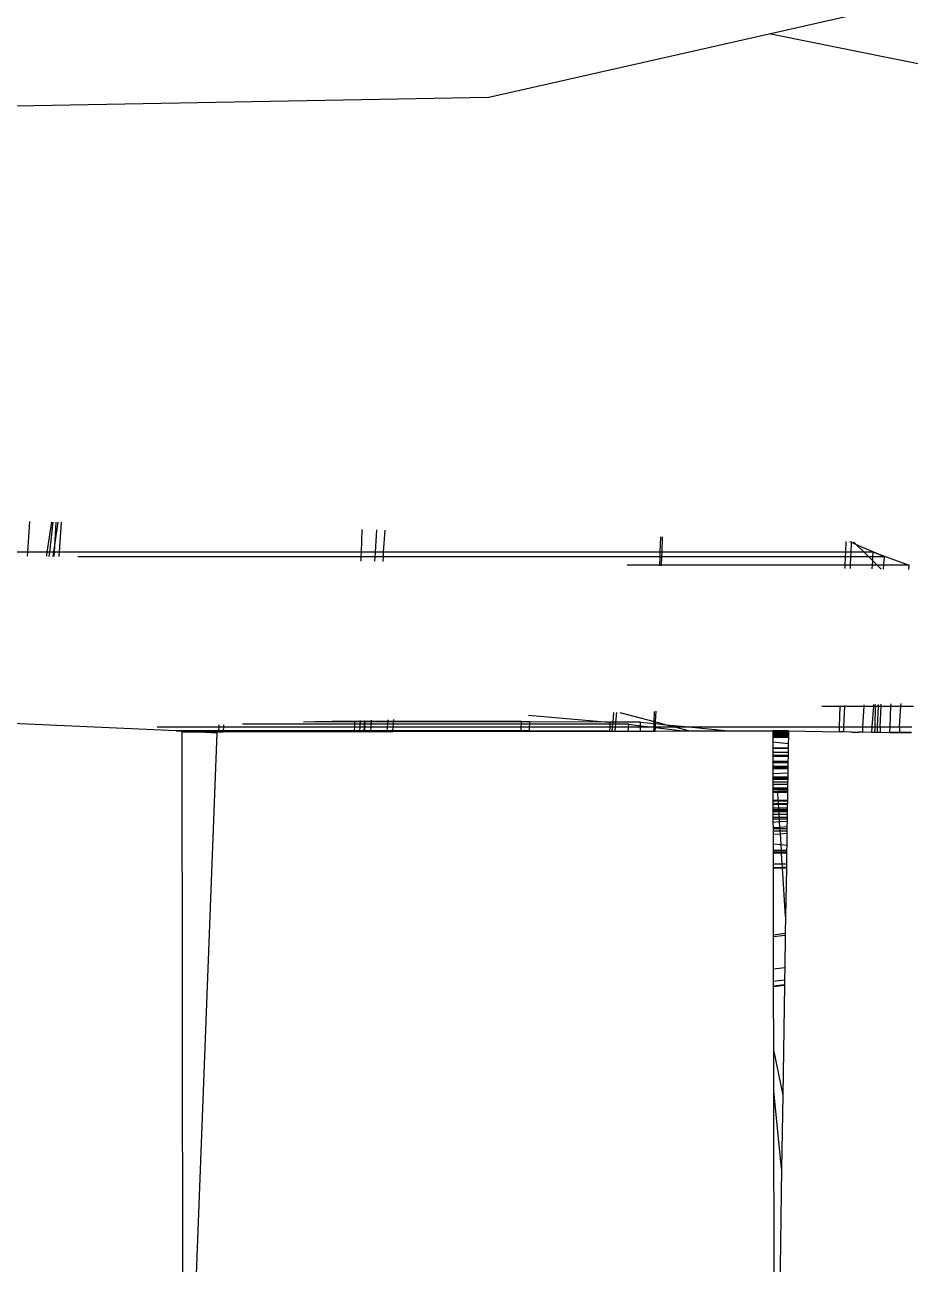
# Model space of a CAD drawing. Extents: x -24961 to 905641, y -154323 to 635957.
# Drawn here: x 395488.4 to 395548.4, y -104245.3 to -104161.4 of the extents above; entities that cross this region are included whole.
import ezdxf

# ---------------------------------------------------------------- set-up
doc = ezdxf.new("R2010")
doc.units = 0
doc.header["$LTSCALE"] = 1000
doc.header["$MEASUREMENT"] = 0

msp = doc.modelspace()

# ---------------------------------------------------------------- linework, layer by layer
for p, q in [((395538.858, -104161.983), (395544.367, -104160.743)), ((395519.853, -104166.263), (395538.858, -104161.983)), ((395593.019, -104172.823), (395538.858, -104161.983)), ((395480.388, -104167.001), (395519.853, -104166.263)), ((395488.6, -104197.102), (395488.743, -104195.015)), ((395490.212, -104195.051), (395489.9, -104197.102)), ((395490.087, -104197.102), (395490.312, -104195.054)), ((395490.453, -104196.312), (395490.527, -104195.059)), ((395490.643, -104195.062), (395490.453, -104196.312)), ((395490.749, -104197.102), (395490.889, -104195.068)), ((395511.219, -104197.102), (395511.277, -104195.567)), ((395512.166, -104197.102), (395512.256, -104195.591)), ((395512.728, -104197.102), (395512.835, -104195.605)), ((395490.453, -104196.312), (395490.332, -104197.102)), ((395490.406, -104197.102), (395490.453, -104196.312)), ((395531.475, -104197.102), (395531.512, -104196.063)), ((395531.604, -104197.102), (395531.644, -104196.066)), ((395544.058, -104197.102), (395544.084, -104196.371)), ((395544.344, -104196.377), (395544.453, -104196.425)), ((395544.425, -104197.102), (395544.453, -104196.425)), ((395544.453, -104196.425), (395544.455, -104196.38)), ((395544.453, -104196.425), (395544.77, -104196.565)), ((395544.77, -104196.565), (395544.587, -104196.383)), ((395545.313, -104197.102), (395544.77, -104196.565)), ((395544.77, -104196.565), (395546.306, -104197.24)), ((395488.6, -104197.102), (395487.246, -104197.102)), ((395488.583, -104197.355), (395488.6, -104197.102)), ((395489.9, -104197.102), (395488.6, -104197.102)), ((395489.9, -104197.102), (395489.858, -104197.374)), ((395490.087, -104197.102), (395489.9, -104197.102)), ((395490.057, -104197.378), (395490.087, -104197.102)), ((395490.332, -104197.102), (395490.087, -104197.102)), ((395490.332, -104197.102), (395490.29, -104197.381)), ((395490.406, -104197.102), (395490.332, -104197.102)), ((395490.389, -104197.383), (395490.406, -104197.102)), ((395490.749, -104197.102), (395490.406, -104197.102)), ((395490.729, -104197.388), (395490.749, -104197.102)), ((395511.219, -104197.102), (395490.749, -104197.102)), ((395511.207, -104197.407), (395491.99, -104197.407)), ((395511.196, -104197.7), (395511.207, -104197.407)), ((395511.207, -104197.407), (395511.219, -104197.102)), ((395512.148, -104197.407), (395511.207, -104197.407)), ((395512.166, -104197.102), (395511.219, -104197.102)), ((395512.13, -104197.715), (395512.148, -104197.407)), ((395512.148, -104197.407), (395512.166, -104197.102)), ((395512.706, -104197.407), (395512.148, -104197.407)), ((395512.728, -104197.102), (395512.166, -104197.102)), ((395512.683, -104197.723), (395512.706, -104197.407)), ((395512.706, -104197.407), (395512.728, -104197.102)), ((395531.465, -104197.407), (395512.706, -104197.407)), ((395531.475, -104197.102), (395512.728, -104197.102)), ((395531.445, -104197.976), (395531.465, -104197.407)), ((395531.465, -104197.407), (395531.475, -104197.102)), ((395531.593, -104197.407), (395531.465, -104197.407)), ((395531.604, -104197.102), (395531.475, -104197.102)), ((395531.571, -104197.976), (395531.593, -104197.407)), ((395531.593, -104197.407), (395531.604, -104197.102)), ((395544.047, -104197.407), (395531.593, -104197.407)), ((395544.058, -104197.102), (395531.604, -104197.102)), ((395544.027, -104197.976), (395544.047, -104197.407)), ((395544.047, -104197.407), (395544.058, -104197.102)), ((395544.412, -104197.407), (395544.047, -104197.407)), ((395544.425, -104197.102), (395544.058, -104197.102)), ((395544.389, -104197.976), (395544.412, -104197.407)), ((395544.412, -104197.407), (395544.425, -104197.102)), ((395545.621, -104197.407), (395544.412, -104197.407)), ((395545.313, -104197.102), (395544.425, -104197.102)), ((395545.621, -104197.407), (395545.313, -104197.102)), ((395545.923, -104197.102), (395545.313, -104197.102)), ((395545.889, -104197.672), (395545.621, -104197.407)), ((395545.905, -104197.407), (395545.621, -104197.407)), ((395545.889, -104197.672), (395545.905, -104197.407)), ((395545.905, -104197.407), (395545.923, -104197.102)), ((395546.687, -104197.407), (395545.905, -104197.407)), ((395545.923, -104197.102), (395546.306, -104197.24)), ((395546.306, -104197.24), (395548.358, -104197.976)), ((395546.306, -104197.24), (395546.687, -104197.407)), ((395546.646, -104197.976), (395546.687, -104197.407)), ((395531.445, -104197.976), (395529.228, -104197.976)), ((395531.443, -104198.01), (395531.445, -104197.976)), ((395531.571, -104197.976), (395531.445, -104197.976)), ((395531.57, -104198.012), (395531.571, -104197.976)), ((395544.027, -104197.976), (395531.571, -104197.976)), ((395544.019, -104198.202), (395544.027, -104197.976)), ((395544.389, -104197.976), (395544.027, -104197.976)), ((395544.379, -104198.207), (395544.389, -104197.976)), ((395545.871, -104197.976), (395544.389, -104197.976)), ((395545.856, -104198.23), (395545.871, -104197.976)), ((395545.871, -104197.976), (395545.889, -104197.672)), ((395546.196, -104197.976), (395545.871, -104197.976)), ((395546.196, -104197.976), (395545.889, -104197.672)), ((395546.461, -104198.239), (395546.196, -104197.976)), ((395546.646, -104197.976), (395546.196, -104197.976)), ((395546.626, -104198.241), (395546.646, -104197.976)), ((395548.358, -104197.976), (395546.646, -104197.976)), ((395548.341, -104198.268), (395548.358, -104197.976)), ((395543.691, -104207.524), (395543.692, -104207.485)), ((395543.992, -104207.524), (395543.994, -104207.475)), ((395545.31, -104207.524), (395545.315, -104207.434)), ((395545.958, -104207.524), (395545.966, -104207.414)), ((395546.068, -104207.524), (395546.07, -104207.41)), ((395546.273, -104207.524), (395546.277, -104207.404)), ((395546.458, -104207.524), (395546.464, -104207.398)), ((395547.122, -104207.524), (395547.128, -104207.377)), ((395547.797, -104207.524), (395547.807, -104207.356)), ((395498.649, -104209.206), (395476.119, -104208.202)), ((395522.544, -104208.146), (395527.982, -104208.613)), ((395528.283, -104208.613), (395528.342, -104207.965)), ((395528.475, -104208.613), (395528.536, -104207.959)), ((395528.746, -104207.952), (395531.072, -104208.567)), ((395531.072, -104208.567), (395531.096, -104207.879)), ((395531.168, -104208.593), (395531.196, -104207.876)), ((395542.443, -104207.524), (395543.691, -104207.524)), ((395543.641, -104208.934), (395543.691, -104207.524)), ((395543.691, -104207.524), (395543.992, -104207.524)), ((395543.933, -104208.934), (395543.992, -104207.524)), ((395543.992, -104207.524), (395545.31, -104207.524)), ((395545.227, -104208.934), (395545.31, -104207.524)), ((395545.31, -104207.524), (395545.958, -104207.524)), ((395545.857, -104208.934), (395545.958, -104207.524)), ((395545.958, -104207.524), (395546.068, -104207.524)), ((395546.044, -104208.934), (395546.068, -104207.524)), ((395546.068, -104207.524), (395546.273, -104207.524)), ((395546.219, -104208.934), (395546.273, -104207.524)), ((395546.273, -104207.524), (395546.458, -104207.524)), ((395546.4, -104208.934), (395546.458, -104207.524)), ((395546.458, -104207.524), (395547.122, -104207.524)), ((395547.069, -104208.934), (395547.122, -104207.524)), ((395547.122, -104207.524), (395547.797, -104207.524)), ((395547.714, -104208.934), (395547.797, -104207.524)), ((395547.797, -104207.524), (395548.642, -104207.524)), ((395497.362, -104208.934), (395501.569, -104208.934)), ((395501.545, -104209.197), (395501.569, -104208.934)), ((395501.569, -104208.934), (395501.581, -104208.802)), ((395501.569, -104208.934), (395501.886, -104208.934)), ((395501.86, -104209.197), (395501.886, -104208.934)), ((395501.886, -104208.934), (395501.899, -104208.792)), ((395501.886, -104208.934), (395510.77, -104208.934)), ((395510.777, -104208.753), (395503.149, -104208.753)), ((395508.07, -104208.599), (395507.282, -104208.623)), ((395510.783, -104208.599), (395508.07, -104208.599)), ((395510.784, -104208.563), (395509.211, -104208.563)), ((395510.76, -104209.197), (395510.77, -104208.934)), ((395510.77, -104208.934), (395510.777, -104208.753)), ((395510.77, -104208.934), (395511.131, -104208.934)), ((395510.777, -104208.753), (395510.783, -104208.599)), ((395511.139, -104208.753), (395510.777, -104208.753)), ((395510.783, -104208.599), (395510.784, -104208.563)), ((395511.146, -104208.599), (395510.783, -104208.599)), ((395510.784, -104208.563), (395510.786, -104208.514)), ((395511.148, -104208.563), (395510.784, -104208.563)), ((395511.119, -104209.197), (395511.131, -104208.934)), ((395511.131, -104208.934), (395511.139, -104208.753)), ((395511.131, -104208.934), (395511.425, -104208.934)), ((395511.139, -104208.753), (395511.146, -104208.599)), ((395511.435, -104208.753), (395511.139, -104208.753)), ((395511.146, -104208.599), (395511.148, -104208.563)), ((395511.442, -104208.599), (395511.146, -104208.599)), ((395511.148, -104208.563), (395511.151, -104208.502)), ((395511.444, -104208.563), (395511.148, -104208.563)), ((395511.412, -104209.197), (395511.425, -104208.934)), ((395511.425, -104208.934), (395511.435, -104208.753)), ((395511.425, -104208.934), (395511.462, -104208.934)), ((395511.435, -104208.753), (395511.442, -104208.599)), ((395511.473, -104208.753), (395511.435, -104208.753)), ((395511.442, -104208.599), (395511.444, -104208.563)), ((395511.482, -104208.599), (395511.442, -104208.599)), ((395511.444, -104208.563), (395511.448, -104208.493)), ((395511.484, -104208.563), (395511.444, -104208.563)), ((395511.447, -104209.197), (395511.462, -104208.934)), ((395511.462, -104208.934), (395511.473, -104208.753)), ((395511.462, -104208.934), (395511.876, -104208.934)), ((395511.473, -104208.753), (395511.482, -104208.599)), ((395511.889, -104208.753), (395511.473, -104208.753)), ((395511.482, -104208.599), (395511.484, -104208.563)), ((395511.9, -104208.599), (395511.482, -104208.599)), ((395511.484, -104208.563), (395511.489, -104208.492)), ((395511.902, -104208.563), (395511.484, -104208.563)), ((395511.857, -104209.197), (395511.876, -104208.934)), ((395511.876, -104208.934), (395511.889, -104208.753)), ((395511.876, -104208.934), (395512.991, -104208.934)), ((395511.889, -104208.753), (395511.9, -104208.599)), ((395513.007, -104208.753), (395511.889, -104208.753)), ((395511.9, -104208.599), (395511.902, -104208.563)), ((395513.021, -104208.599), (395511.9, -104208.599)), ((395511.902, -104208.563), (395511.908, -104208.479)), ((395513.024, -104208.563), (395511.902, -104208.563)), ((395512.967, -104209.197), (395512.991, -104208.934)), ((395512.991, -104208.934), (395513.007, -104208.753)), ((395512.991, -104208.934), (395513.371, -104208.934)), ((395513.007, -104208.753), (395513.021, -104208.599)), ((395513.389, -104208.753), (395513.007, -104208.753)), ((395513.021, -104208.599), (395513.024, -104208.563)), ((395513.404, -104208.599), (395513.021, -104208.599)), ((395513.024, -104208.563), (395513.035, -104208.444)), ((395513.407, -104208.563), (395513.024, -104208.563)), ((395513.346, -104209.197), (395513.371, -104208.934)), ((395513.371, -104208.934), (395513.389, -104208.753)), ((395513.371, -104208.934), (395522.062, -104208.934)), ((395513.389, -104208.753), (395513.404, -104208.599)), ((395522.072, -104208.753), (395513.389, -104208.753)), ((395513.404, -104208.599), (395513.407, -104208.563)), ((395522.081, -104208.599), (395513.404, -104208.599)), ((395513.407, -104208.563), (395513.42, -104208.431)), ((395522.083, -104208.563), (395513.407, -104208.563)), ((395522.047, -104209.197), (395522.062, -104208.934)), ((395522.062, -104208.934), (395522.072, -104208.753)), ((395522.062, -104208.934), (395522.625, -104208.934)), ((395522.072, -104208.753), (395522.081, -104208.599)), ((395522.635, -104208.753), (395522.072, -104208.753)), ((395522.081, -104208.599), (395522.083, -104208.563)), ((395522.644, -104208.599), (395522.081, -104208.599)), ((395522.644, -104208.599), (395522.083, -104208.563)), ((395522.61, -104209.197), (395522.625, -104208.934)), ((395522.625, -104208.934), (395522.635, -104208.753)), ((395522.625, -104208.934), (395528.083, -104208.934)), ((395522.635, -104208.753), (395522.644, -104208.599)), ((395528.092, -104208.753), (395522.635, -104208.753)), ((395527.982, -104208.613), (395522.644, -104208.599)), ((395527.982, -104208.613), (395528.099, -104208.623)), ((395528.068, -104209.22), (395528.083, -104208.934)), ((395528.083, -104208.934), (395528.092, -104208.753)), ((395528.083, -104208.934), (395528.254, -104208.934)), ((395528.092, -104208.753), (395528.099, -104208.623)), ((395528.271, -104208.753), (395528.092, -104208.753)), ((395528.283, -104208.613), (395528.099, -104208.623)), ((395528.229, -104209.219), (395528.254, -104208.934)), ((395528.254, -104208.934), (395528.271, -104208.753)), ((395528.254, -104208.934), (395528.445, -104208.934)), ((395528.271, -104208.753), (395528.283, -104208.613)), ((395528.462, -104208.753), (395528.271, -104208.753)), ((395528.475, -104208.613), (395528.283, -104208.613)), ((395528.419, -104209.219), (395528.445, -104208.934)), ((395528.445, -104208.934), (395528.462, -104208.753)), ((395528.445, -104208.934), (395529.333, -104208.934)), ((395528.462, -104208.753), (395528.475, -104208.613)), ((395529.346, -104208.753), (395528.462, -104208.753)), ((395530.153, -104208.613), (395528.475, -104208.613)), ((395529.313, -104209.217), (395529.333, -104208.934)), ((395529.333, -104208.934), (395529.346, -104208.753)), ((395529.333, -104208.934), (395530.142, -104208.934)), ((395529.346, -104208.753), (395530.145, -104208.85)), ((395530.132, -104209.215), (395530.142, -104208.934)), ((395530.142, -104208.934), (395530.145, -104208.85)), ((395530.142, -104208.934), (395530.837, -104208.934)), ((395530.145, -104208.85), (395530.153, -104208.613)), ((395530.145, -104208.85), (395530.837, -104208.934)), ((395530.153, -104208.613), (395531.067, -104208.703)), ((395530.837, -104208.934), (395531.058, -104208.96)), ((395530.837, -104208.934), (395531.059, -104208.934)), ((395531.049, -104209.214), (395531.058, -104208.96)), ((395531.058, -104208.96), (395531.059, -104208.934)), ((395531.058, -104208.96), (395531.154, -104208.972)), ((395531.059, -104208.934), (395531.067, -104208.703)), ((395531.059, -104208.934), (395531.156, -104208.934)), ((395531.067, -104208.703), (395531.072, -104208.567)), ((395531.067, -104208.703), (395531.164, -104208.713)), ((395531.072, -104208.567), (395531.168, -104208.593)), ((395531.145, -104209.213), (395531.154, -104208.972)), ((395531.154, -104208.972), (395531.156, -104208.934)), ((395531.154, -104208.972), (395533.009, -104209.197)), ((395531.156, -104208.934), (395531.164, -104208.713)), ((395531.156, -104208.934), (395532.457, -104208.934)), ((395531.164, -104208.713), (395531.168, -104208.593)), ((395531.164, -104208.713), (395531.893, -104208.784)), ((395531.168, -104208.593), (395531.893, -104208.784)), ((395531.893, -104208.784), (395532.457, -104208.934)), ((395531.893, -104208.784), (395533.412, -104208.934)), ((395532.457, -104208.934), (395533.454, -104209.197)), ((395532.457, -104208.934), (395533.412, -104208.934)), ((395533.412, -104208.934), (395536.094, -104209.197)), ((395533.412, -104208.934), (395543.641, -104208.934)), ((395543.629, -104209.268), (395543.641, -104208.934)), ((395543.641, -104208.934), (395543.933, -104208.934)), ((395543.919, -104209.273), (395543.933, -104208.934)), ((395543.933, -104208.934), (395545.227, -104208.934)), ((395545.206, -104209.297), (395545.227, -104208.934)), ((395545.227, -104208.934), (395545.857, -104208.934)), ((395545.83, -104209.308), (395545.857, -104208.934)), ((395545.857, -104208.934), (395546.044, -104208.934)), ((395546.038, -104209.312), (395546.044, -104208.934)), ((395546.044, -104208.934), (395546.219, -104208.934)), ((395546.205, -104209.315), (395546.219, -104208.934)), ((395546.219, -104208.934), (395546.4, -104208.934)), ((395546.4, -104208.934), (395546.384, -104209.318)), ((395546.4, -104208.934), (395547.069, -104208.934)), ((395547.055, -104209.292), (395547.069, -104208.934)), ((395547.069, -104208.934), (395547.714, -104208.934)), ((395547.714, -104208.934), (395547.693, -104209.292)), ((395547.714, -104208.934), (395548.535, -104208.934)), ((395501.545, -104209.197), (395498.649, -104209.206)), ((395498.649, -104209.206), (395499.418, -104209.24)), ((395499.032, -104209.278), (395500.229, -104209.276)), ((395499.032, -104209.278), (395499.136, -104269.279)), ((395501.426, -104209.329), (395499.136, -104269.279)), ((395501.541, -104209.24), (395499.418, -104209.24)), ((395499.418, -104209.24), (395500.229, -104209.276)), ((395500.229, -104209.276), (395501.538, -104209.273)), ((395500.229, -104209.276), (395501.426, -104209.329)), ((395501.538, -104209.273), (395501.541, -104209.24)), ((395501.538, -104209.273), (395501.853, -104209.273)), ((395501.541, -104209.24), (395501.545, -104209.197)), ((395501.856, -104209.24), (395501.541, -104209.24)), ((395501.86, -104209.197), (395501.545, -104209.197)), ((395501.853, -104209.273), (395501.86, -104209.197)), ((395501.853, -104209.273), (395510.758, -104209.255)), ((395510.758, -104209.255), (395501.856, -104209.24)), ((395510.76, -104209.197), (395501.86, -104209.197)), ((395510.758, -104209.255), (395510.76, -104209.197)), ((395510.758, -104209.255), (395511.116, -104209.254)), ((395511.119, -104209.197), (395510.76, -104209.197)), ((395511.116, -104209.254), (395511.119, -104209.197)), ((395511.116, -104209.254), (395511.409, -104209.253)), ((395511.412, -104209.197), (395511.119, -104209.197)), ((395511.409, -104209.253), (395511.412, -104209.197)), ((395511.409, -104209.253), (395511.443, -104209.253)), ((395511.447, -104209.197), (395511.412, -104209.197)), ((395511.443, -104209.253), (395511.447, -104209.197)), ((395511.443, -104209.253), (395511.853, -104209.252)), ((395511.857, -104209.197), (395511.447, -104209.197)), ((395511.853, -104209.252), (395511.857, -104209.197)), ((395511.853, -104209.252), (395512.962, -104209.25)), ((395512.967, -104209.197), (395511.857, -104209.197)), ((395512.962, -104209.25), (395512.967, -104209.197)), ((395512.962, -104209.25), (395513.34, -104209.249)), ((395513.346, -104209.197), (395512.967, -104209.197)), ((395513.34, -104209.249), (395513.346, -104209.197)), ((395513.34, -104209.249), (395522.045, -104209.232)), ((395522.047, -104209.197), (395513.346, -104209.197)), ((395522.045, -104209.232), (395522.047, -104209.197)), ((395522.045, -104209.232), (395522.608, -104209.231)), ((395522.61, -104209.197), (395522.047, -104209.197)), ((395522.608, -104209.231), (395522.61, -104209.197)), ((395522.608, -104209.231), (395528.068, -104209.22)), ((395528.068, -104209.22), (395522.61, -104209.197)), ((395528.068, -104209.22), (395528.229, -104209.219)), ((395528.229, -104209.219), (395528.419, -104209.219)), ((395528.419, -104209.219), (395529.313, -104209.217)), ((395529.313, -104209.217), (395530.132, -104209.215)), ((395530.132, -104209.215), (395531.049, -104209.214)), ((395531.049, -104209.214), (395531.145, -104209.213)), ((395531.145, -104209.213), (395533.009, -104209.197)), ((395533.009, -104209.197), (395533.11, -104209.209)), ((395533.11, -104209.209), (395533.454, -104209.197)), ((395533.454, -104209.197), (395533.497, -104209.209)), ((395533.497, -104209.209), (395535.007, -104209.206)), ((395535.007, -104209.206), (395536.094, -104209.197)), ((395536.094, -104209.197), (395536.155, -104209.203)), ((395536.155, -104209.203), (395539.137, -104209.197)), ((395540.174, -104209.206), (395539.137, -104209.197)), ((395539.137, -104209.25), (395539.137, -104209.197)), ((395540.174, -104209.25), (395539.137, -104209.25)), ((395539.137, -104209.292), (395539.137, -104209.25)), ((395540.173, -104209.292), (395539.137, -104209.292)), ((395539.137, -104209.323), (395539.137, -104209.292)), ((395539.137, -104209.323), (395540.172, -104209.327)), ((395539.137, -104209.402), (395539.137, -104209.323)), ((395540.171, -104209.402), (395539.137, -104209.402)), ((395539.138, -104209.473), (395539.137, -104209.402)), ((395540.17, -104209.473), (395539.138, -104209.473)), ((395539.138, -104209.473), (395539.798, -104209.553)), ((395539.138, -104209.553), (395539.138, -104209.473)), ((395539.798, -104209.553), (395539.138, -104209.553)), ((395539.138, -104209.661), (395539.138, -104209.553)), ((395540.167, -104209.661), (395539.138, -104209.661)), ((395539.138, -104209.941), (395539.138, -104209.661)), ((395539.138, -104209.941), (395540.161, -104210.065)), ((395539.139, -104210.344), (395539.138, -104209.941)), ((395540.169, -104209.553), (395539.798, -104209.553)), ((395539.798, -104209.553), (395540.168, -104209.598)), ((395540.167, -104209.661), (395540.161, -104210.065)), ((395540.168, -104209.598), (395540.167, -104209.661)), ((395540.169, -104209.553), (395540.168, -104209.598)), ((395540.17, -104209.473), (395540.169, -104209.553)), ((395540.171, -104209.402), (395540.17, -104209.473)), ((395540.172, -104209.327), (395540.171, -104209.402)), ((395540.173, -104209.292), (395540.172, -104209.327)), ((395540.174, -104209.25), (395540.173, -104209.292)), ((395540.174, -104209.206), (395540.174, -104209.25)), ((395540.174, -104209.206), (395543.629, -104209.268)), ((395543.919, -104209.273), (395543.629, -104209.268)), ((395544.451, -104209.283), (395543.919, -104209.273)), ((395544.451, -104209.283), (395544.489, -104209.282)), ((395544.489, -104209.282), (395544.946, -104209.292)), ((395545.206, -104209.297), (395544.946, -104209.292)), ((395545.83, -104209.308), (395545.206, -104209.297)), ((395546.038, -104209.312), (395545.83, -104209.308)), ((395546.205, -104209.315), (395546.038, -104209.312)), ((395546.384, -104209.318), (395546.205, -104209.315)), ((395546.384, -104209.318), (395547.055, -104209.292)), ((395547.054, -104209.33), (395546.384, -104209.318)), ((395547.054, -104209.33), (395547.055, -104209.292)), ((395547.69, -104209.342), (395547.054, -104209.33)), ((395547.055, -104209.292), (395547.693, -104209.292)), ((395547.69, -104209.342), (395547.693, -104209.292)), ((395548.503, -104209.357), (395547.69, -104209.342)), ((395547.693, -104209.292), (395548.508, -104209.292)), ((395539.139, -104210.344), (395540.157, -104210.344)), ((395539.139, -104210.385), (395539.139, -104210.344)), ((395540.156, -104210.385), (395539.139, -104210.385)), ((395539.14, -104210.671), (395539.139, -104210.385)), ((395540.152, -104210.671), (395539.14, -104210.671)), ((395539.14, -104210.845), (395539.14, -104210.671)), ((395539.14, -104210.845), (395540.149, -104210.815)), ((395539.14, -104210.885), (395539.14, -104210.845)), ((395540.149, -104210.815), (395540.148, -104210.885)), ((395540.152, -104210.671), (395540.149, -104210.815)), ((395540.156, -104210.385), (395540.152, -104210.671)), ((395540.157, -104210.344), (395540.156, -104210.385)), ((395540.161, -104210.065), (395540.157, -104210.344)), ((395540.148, -104210.885), (395539.14, -104210.885)), ((395539.14, -104210.945), (395539.14, -104210.885)), ((395540.147, -104210.945), (395539.14, -104210.945)), ((395539.141, -104211.265), (395539.14, -104210.945)), ((395539.141, -104211.265), (395540.142, -104211.265)), ((395539.141, -104211.336), (395539.141, -104211.265)), ((395539.141, -104211.336), (395540.141, -104211.336)), ((395539.141, -104211.589), (395539.141, -104211.336)), ((395539.141, -104211.589), (395540.137, -104211.589)), ((395539.141, -104211.666), (395539.141, -104211.589)), ((395539.141, -104211.666), (395540.136, -104211.666)), ((395539.142, -104211.753), (395539.141, -104211.666)), ((395540.136, -104211.666), (395540.135, -104211.753)), ((395540.137, -104211.589), (395540.136, -104211.666)), ((395540.141, -104211.336), (395540.137, -104211.589)), ((395540.142, -104211.265), (395540.141, -104211.336)), ((395540.147, -104210.945), (395540.142, -104211.265)), ((395540.148, -104210.885), (395540.147, -104210.945)), ((395539.142, -104211.753), (395540.135, -104211.753)), ((395539.142, -104212.091), (395539.142, -104211.753)), ((395539.142, -104212.091), (395540.13, -104212.056)), ((395539.143, -104212.341), (395539.142, -104212.091)), ((395540.126, -104212.341), (395539.143, -104212.341)), ((395539.143, -104212.417), (395540.126, -104212.341)), ((395539.143, -104212.417), (395539.143, -104212.341)), ((395540.124, -104212.417), (395539.143, -104212.417)), ((395539.143, -104212.486), (395539.143, -104212.417)), ((395539.143, -104212.443), (395540.124, -104212.443)), ((395540.123, -104212.486), (395539.143, -104212.486)), ((395539.143, -104212.685), (395539.143, -104212.486)), ((395540.123, -104212.486), (395540.12, -104212.685)), ((395540.124, -104212.417), (395540.123, -104212.486)), ((395540.126, -104212.341), (395540.124, -104212.417)), ((395540.13, -104212.056), (395540.126, -104212.341)), ((395540.135, -104211.753), (395540.13, -104212.056)), ((395540.12, -104212.685), (395539.143, -104212.685)), ((395539.143, -104212.846), (395539.143, -104212.685)), ((395540.118, -104212.846), (395539.143, -104212.846)), ((395539.144, -104213.088), (395539.143, -104212.846)), ((395540.114, -104213.088), (395539.144, -104213.088)), ((395539.144, -104213.148), (395539.144, -104213.088)), ((395540.113, -104213.148), (395539.144, -104213.148)), ((395539.144, -104213.179), (395539.144, -104213.148)), ((395540.113, -104213.179), (395539.144, -104213.179)), ((395539.144, -104213.313), (395539.144, -104213.179)), ((395539.446, -104213.313), (395539.144, -104213.313)), ((395539.144, -104213.373), (395539.144, -104213.313)), ((395539.45, -104213.373), (395539.144, -104213.373)), ((395539.145, -104213.915), (395539.144, -104213.373)), ((395539.443, -104213.262), (395540.112, -104213.235)), ((395539.443, -104213.262), (395540.111, -104213.262)), ((395539.446, -104213.313), (395539.443, -104213.262)), ((395540.11, -104213.313), (395539.446, -104213.313)), ((395539.45, -104213.373), (395539.446, -104213.313)), ((395540.109, -104213.373), (395539.45, -104213.373)), ((395539.484, -104213.915), (395539.45, -104213.373)), ((395540.109, -104213.373), (395540.101, -104213.915)), ((395540.11, -104213.313), (395540.109, -104213.373)), ((395540.111, -104213.262), (395540.11, -104213.313)), ((395540.112, -104213.235), (395540.111, -104213.262)), ((395540.113, -104213.179), (395540.112, -104213.235)), ((395540.114, -104213.088), (395540.113, -104213.148)), ((395540.113, -104213.148), (395540.113, -104213.179)), ((395540.118, -104212.846), (395540.114, -104213.088)), ((395540.12, -104212.685), (395540.118, -104212.846)), ((395539.484, -104213.915), (395539.145, -104213.915)), ((395539.145, -104213.975), (395539.145, -104213.915)), ((395539.488, -104213.975), (395539.145, -104213.975)), ((395539.146, -104214.141), (395539.145, -104213.975)), ((395539.498, -104214.141), (395539.146, -104214.141)), ((395539.146, -104214.191), (395539.146, -104214.141)), ((395539.501, -104214.191), (395539.146, -104214.191)), ((395539.146, -104214.42), (395539.146, -104214.191)), ((395540.101, -104213.915), (395539.484, -104213.915)), ((395539.488, -104213.975), (395539.484, -104213.915)), ((395540.1, -104213.975), (395539.488, -104213.975)), ((395539.498, -104214.141), (395539.488, -104213.975)), ((395540.098, -104214.141), (395539.498, -104214.141)), ((395539.501, -104214.191), (395539.498, -104214.141)), ((395540.097, -104214.191), (395539.501, -104214.191)), ((395539.516, -104214.42), (395539.501, -104214.191)), ((395540.097, -104214.191), (395540.093, -104214.42)), ((395540.098, -104214.141), (395540.097, -104214.191)), ((395540.1, -104213.975), (395540.098, -104214.141)), ((395540.101, -104213.915), (395540.1, -104213.975)), ((395539.146, -104214.42), (395539.516, -104214.42)), ((395539.146, -104214.518), (395539.146, -104214.42)), ((395539.146, -104214.518), (395539.522, -104214.518)), ((395539.146, -104214.573), (395539.146, -104214.518)), ((395539.146, -104214.573), (395539.525, -104214.573)), ((395539.147, -104214.64), (395539.146, -104214.573)), ((395539.147, -104214.64), (395539.529, -104214.627)), ((395539.147, -104214.691), (395539.147, -104214.64)), ((395539.533, -104214.691), (395539.147, -104214.691)), ((395539.147, -104214.866), (395539.147, -104214.691)), ((395539.544, -104214.866), (395539.147, -104214.866)), ((395539.147, -104215.076), (395539.147, -104214.866)), ((395539.516, -104214.42), (395540.093, -104214.42)), ((395539.522, -104214.518), (395539.516, -104214.42)), ((395539.522, -104214.518), (395540.092, -104214.518)), ((395539.525, -104214.573), (395539.522, -104214.518)), ((395539.525, -104214.573), (395540.091, -104214.573)), ((395539.529, -104214.627), (395539.525, -104214.573)), ((395540.091, -104214.573), (395539.529, -104214.627)), ((395539.529, -104214.627), (395540.09, -104214.607)), ((395539.533, -104214.691), (395539.529, -104214.627)), ((395540.089, -104214.691), (395539.533, -104214.691)), ((395539.544, -104214.866), (395539.533, -104214.691)), ((395540.086, -104214.866), (395539.544, -104214.866)), ((395539.557, -104215.076), (395539.544, -104214.866)), ((395540.086, -104214.866), (395540.083, -104215.076)), ((395540.089, -104214.691), (395540.086, -104214.866)), ((395540.09, -104214.607), (395540.089, -104214.691)), ((395540.091, -104214.573), (395540.09, -104214.607)), ((395540.092, -104214.518), (395540.091, -104214.573)), ((395540.093, -104214.42), (395540.092, -104214.518)), ((395539.557, -104215.076), (395539.147, -104215.076)), ((395539.147, -104215.173), (395539.147, -104215.076)), ((395539.563, -104215.173), (395539.147, -104215.173)), ((395539.148, -104215.379), (395539.147, -104215.173)), ((395539.148, -104215.379), (395539.574, -104215.351)), ((395539.149, -104215.779), (395539.148, -104215.379)), ((395539.599, -104215.748), (395539.149, -104215.779)), ((395539.149, -104215.837), (395539.149, -104215.779)), ((395539.605, -104215.837), (395539.149, -104215.837)), ((395539.149, -104215.983), (395539.149, -104215.837)), ((395540.083, -104215.076), (395539.557, -104215.076)), ((395539.563, -104215.173), (395539.557, -104215.076)), ((395540.081, -104215.173), (395539.563, -104215.173)), ((395539.574, -104215.351), (395539.563, -104215.173)), ((395539.574, -104215.351), (395540.079, -104215.318)), ((395539.599, -104215.748), (395539.574, -104215.351)), ((395540.073, -104215.714), (395539.599, -104215.748)), ((395539.605, -104215.837), (395539.599, -104215.748)), ((395540.071, -104215.837), (395539.605, -104215.837)), ((395539.614, -104215.983), (395539.605, -104215.837)), ((395540.071, -104215.837), (395540.069, -104215.983)), ((395540.073, -104215.714), (395540.071, -104215.837)), ((395540.079, -104215.318), (395540.073, -104215.714)), ((395540.081, -104215.173), (395540.079, -104215.318)), ((395540.083, -104215.076), (395540.081, -104215.173)), ((395539.149, -104215.983), (395539.614, -104215.983)), ((395539.149, -104216.211), (395539.149, -104215.983)), ((395539.149, -104216.211), (395539.626, -104216.17)), ((395539.15, -104216.856), (395539.149, -104216.211)), ((395539.614, -104215.983), (395540.069, -104215.983)), ((395539.626, -104216.17), (395539.614, -104215.983)), ((395539.626, -104216.17), (395540.067, -104216.133)), ((395539.672, -104216.905), (395539.626, -104216.17)), ((395540.067, -104216.133), (395540.054, -104216.941)), ((395540.069, -104215.983), (395540.067, -104216.133)), ((395539.15, -104216.856), (395539.672, -104216.905)), ((395539.151, -104217.302), (395539.15, -104216.856)), ((395539.697, -104217.302), (395539.151, -104217.302)), ((395539.151, -104217.393), (395539.151, -104217.302)), ((395539.151, -104217.393), (395539.703, -104217.393)), ((395539.152, -104217.485), (395539.151, -104217.393)), ((395539.708, -104217.485), (395539.152, -104217.485)), ((395539.153, -104218.227), (395539.152, -104217.485)), ((395539.672, -104216.905), (395540.054, -104216.941)), ((395539.697, -104217.302), (395539.672, -104216.905)), ((395540.048, -104217.302), (395539.697, -104217.302)), ((395539.703, -104217.393), (395539.697, -104217.302)), ((395539.703, -104217.393), (395540.047, -104217.393)), ((395539.708, -104217.485), (395539.703, -104217.393)), ((395540.046, -104217.485), (395539.708, -104217.485)), ((395539.755, -104218.227), (395539.708, -104217.485)), ((395540.046, -104217.485), (395540.034, -104218.227)), ((395540.047, -104217.393), (395540.046, -104217.485)), ((395540.048, -104217.302), (395540.047, -104217.393)), ((395540.054, -104216.941), (395540.048, -104217.302)), ((395539.755, -104218.227), (395539.153, -104218.227)), ((395539.153, -104218.473), (395539.153, -104218.227)), ((395540.034, -104218.227), (395539.755, -104218.227)), ((395539.77, -104218.456), (395539.755, -104218.227)), ((395540.034, -104218.227), (395540.031, -104218.449)), ((395539.77, -104218.456), (395539.153, -104218.473)), ((395539.153, -104218.473), (395539.772, -104218.489)), ((395539.161, -104223.012), (395539.153, -104218.473)), ((395540.031, -104218.449), (395539.77, -104218.456)), ((395539.772, -104218.489), (395539.77, -104218.456)), ((395539.772, -104218.489), (395540.03, -104218.496)), ((395539.979, -104221.781), (395539.772, -104218.489)), ((395540.03, -104218.496), (395539.979, -104221.781)), ((395540.031, -104218.449), (395540.03, -104218.496)), ((395539.979, -104221.781), (395539.961, -104222.915)), ((395539.161, -104223.012), (395539.961, -104222.915)), ((395539.161, -104223.138), (395539.161, -104223.012)), ((395539.161, -104223.138), (395539.959, -104223.049)), ((395539.165, -104225.316), (395539.161, -104223.138)), ((395539.959, -104223.049), (395539.925, -104225.224)), ((395539.961, -104222.915), (395539.959, -104223.049)), ((395539.165, -104225.316), (395539.925, -104225.224)), ((395539.167, -104226.167), (395539.165, -104225.316)), ((395539.925, -104225.224), (395539.912, -104226.075)), ((395539.167, -104226.167), (395539.912, -104226.075)), ((395539.167, -104226.496), (395539.167, -104226.167)), ((395539.907, -104226.405), (395539.167, -104226.496)), ((395539.906, -104226.453), (395539.167, -104226.544)), ((395539.167, -104226.544), (395539.167, -104226.496)), ((395539.175, -104230.928), (395539.167, -104226.544)), ((395539.906, -104226.453), (395539.791, -104233.88)), ((395539.907, -104226.405), (395539.906, -104226.453)), ((395539.912, -104226.075), (395539.907, -104226.405)), ((395539.175, -104230.928), (395539.791, -104233.88)), ((395539.179, -104233.609), (395539.175, -104230.928)), ((395539.713, -104238.847), (395539.179, -104233.609)), ((395539.234, -104265.058), (395539.179, -104233.609)), ((395539.791, -104233.88), (395539.713, -104238.847)), ((395539.713, -104238.847), (395539.301, -104265.377))]:
    msp.add_line(p, q)

doc.saveas('drawing.dxf')
